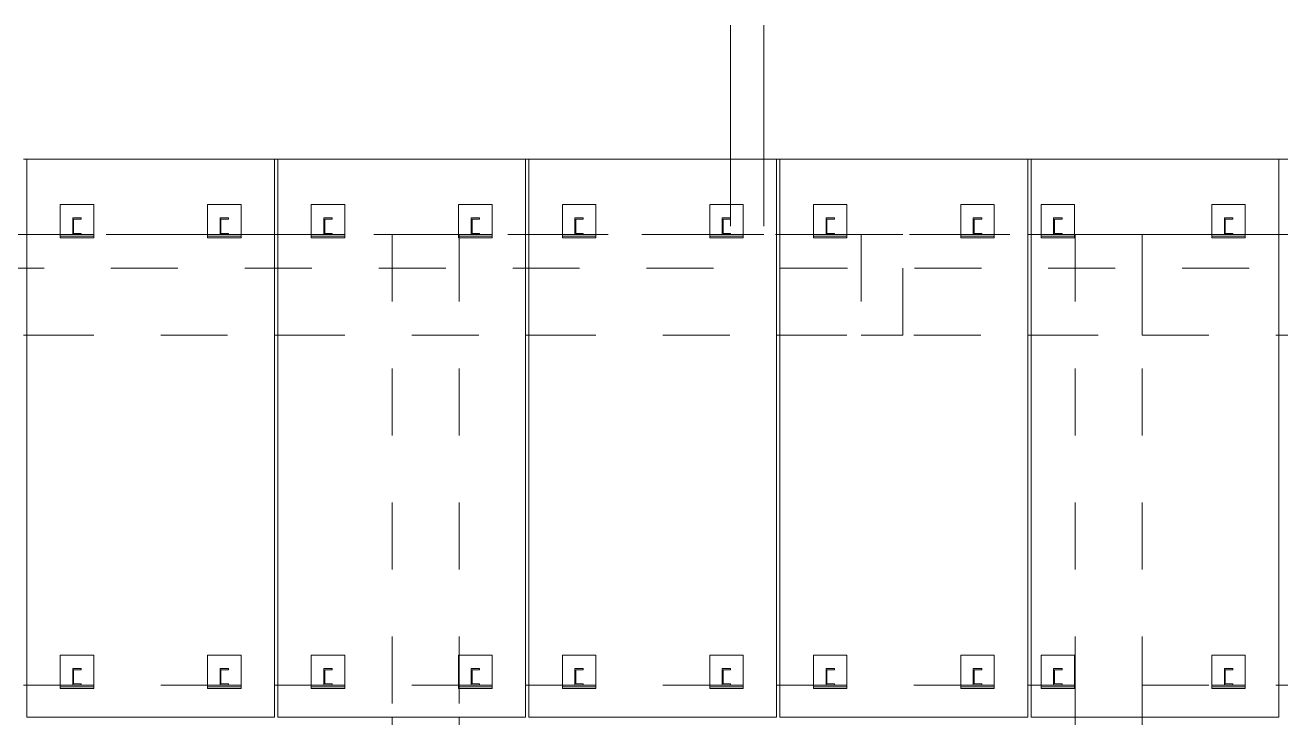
# Model space of a CAD drawing. Header units: millimetres. Extents: x 652937 to 1670132, y 1473552 to 2851037.
# Drawn here: x 663427.63 to 663435.13, y 1524534.36 to 1524538.49 of the extents above; entities that cross this region are included whole.
import ezdxf

# ---------------------------------------------------------------- set-up
doc = ezdxf.new("R2010")
doc.units = ezdxf.units.MM
for name, pattern in [('XKITLINE00', [0]), ('XKITLINE01', [4, 1, -1, 1, -1]), ('XKITLINE02', [4, 2, -2])]:
    doc.linetypes.add(name, pattern=pattern)
doc.layers.add('Part', color=7, linetype='Continuous', lineweight=0)
doc.layers.add('S-GRID', color=7, linetype='Continuous', lineweight=9)

# ---------------------------------------------------------------- blocks, each defined once
blk = doc.blocks.new('*A33892395')
at = {"layer": 'S-GRID', "color": 7, "linetype": 'XKITLINE01', "lineweight": 0}
blk.add_line((346.109039, 67.677691), (455.260679, 67.677691), dxfattribs=at)
blk = doc.blocks.new('*A33902396')
at = {"layer": 'Part', "color": 7, "linetype": 'XKITLINE02', "lineweight": 0}
for p, q in [((415.640156, 54.227691), (416.640156, 54.227691)), ((415.640156, 54.227691), (415.640156, 54.177691)), ((415.640156, 54.177691), (416.640156, 54.177691)), ((416.640156, 54.227691), (416.640156, 54.177691))]:
    blk.add_line(p, q, dxfattribs=at)
blk = doc.blocks.new('*A33912397')
at = {"layer": 'Part', "color": 7, "linetype": 'XKITLINE02', "lineweight": 0}
for p, q in [((412.24014, 55.127691), (411.240139, 55.127691)), ((411.240139, 55.127691), (411.240139, 54.127691)), ((411.24014, 54.127691), (411.24014, 55.127691)), ((412.240139, 54.127691), (412.240139, 55.127691)), ((412.24014, 54.127691), (412.24014, 55.127691)), ((411.240139, 54.127691), (412.24014, 54.127691))]:
    blk.add_line(p, q, dxfattribs=at)
blk = doc.blocks.new('*A33922398')
at = {"layer": 'Part', "color": 7, "linetype": 'XKITLINE02', "lineweight": 0}
for p, q in [((416.64014, 55.127691), (415.640139, 55.127691)), ((415.640139, 55.127691), (415.640139, 54.127691)), ((415.64014, 54.127691), (415.64014, 55.127691)), ((416.640139, 54.127691), (416.640139, 55.127691)), ((416.64014, 54.127691), (416.64014, 55.127691)), ((415.640139, 54.127691), (416.64014, 54.127691))]:
    blk.add_line(p, q, dxfattribs=at)
blk = doc.blocks.new('*A33932399')
at = {"layer": 'Part', "color": 7, "linetype": 'XKITLINE02', "lineweight": 0}
for p, q in [((411.240156, 54.227691), (412.240156, 54.227691)), ((411.240156, 54.227691), (411.240156, 54.177691)), ((411.240156, 54.177691), (412.240156, 54.177691)), ((412.240156, 54.227691), (412.240156, 54.177691))]:
    blk.add_line(p, q, dxfattribs=at)
blk = doc.blocks.new('*A33942400')
at = {"layer": 'Part', "color": 7, "linetype": 'XKITLINE02', "lineweight": 0}
for p, q in [((416.015156, 54.727691), (416.265156, 54.727691)), ((416.015156, 54.227691), (416.015156, 54.727691)), ((416.265156, 54.690191), (416.040156, 54.690191)), ((416.040156, 54.690191), (416.040156, 54.265191)), ((416.265156, 54.727691), (416.265156, 54.690191)), ((416.265156, 54.227691), (416.015156, 54.227691)), ((416.040156, 54.265191), (416.265156, 54.265191)), ((416.265156, 54.265191), (416.265156, 54.227691))]:
    blk.add_line(p, q, dxfattribs=at)
blk = doc.blocks.new('*A33952401')
at = {"layer": 'Part', "color": 7, "linetype": 'XKITLINE02', "lineweight": 0}
for p, q in [((411.615156, 54.727691), (411.865156, 54.727691)), ((411.615156, 54.227691), (411.615156, 54.727691)), ((411.865156, 54.690191), (411.640156, 54.690191)), ((411.640156, 54.690191), (411.640156, 54.265191)), ((411.865156, 54.727691), (411.865156, 54.690191)), ((411.865156, 54.227691), (411.615156, 54.227691)), ((411.640156, 54.265191), (411.865156, 54.265191)), ((411.865156, 54.265191), (411.865156, 54.227691))]:
    blk.add_line(p, q, dxfattribs=at)
blk = doc.blocks.new('*A33962402')
at = {"layer": 'Part', "color": 7, "linetype": 'XKITLINE02', "lineweight": 0}
for p, q in [((418.040156, 54.227691), (419.040156, 54.227691)), ((418.040156, 54.227691), (418.040156, 54.177691)), ((418.040156, 54.177691), (419.040156, 54.177691)), ((419.040156, 54.227691), (419.040156, 54.177691))]:
    blk.add_line(p, q, dxfattribs=at)
blk = doc.blocks.new('*A33972403')
at = {"layer": 'Part', "color": 7, "linetype": 'XKITLINE02', "lineweight": 0}
for p, q in [((418.415156, 54.727691), (418.665156, 54.727691)), ((418.415156, 54.227691), (418.415156, 54.727691)), ((418.665156, 54.690191), (418.440156, 54.690191)), ((418.440156, 54.690191), (418.440156, 54.265191)), ((418.665156, 54.727691), (418.665156, 54.690191)), ((418.665156, 54.227691), (418.415156, 54.227691)), ((418.440156, 54.265191), (418.665156, 54.265191)), ((418.665156, 54.265191), (418.665156, 54.227691))]:
    blk.add_line(p, q, dxfattribs=at)
blk = doc.blocks.new('*A33982404')
at = {"layer": 'Part', "color": 7, "linetype": 'XKITLINE02', "lineweight": 0}
for p, q in [((419.04014, 55.127691), (418.040139, 55.127691)), ((418.040139, 55.127691), (418.040139, 54.127691)), ((418.04014, 54.127691), (418.04014, 55.127691)), ((419.040139, 54.127691), (419.040139, 55.127691)), ((419.04014, 54.127691), (419.04014, 55.127691)), ((418.040139, 54.127691), (419.04014, 54.127691))]:
    blk.add_line(p, q, dxfattribs=at)
blk = doc.blocks.new('*A34002406')
at = {"layer": 'Part', "color": 7, "linetype": 'XKITLINE02', "lineweight": 0}
for p, q in [((421.055076, 54.227691), (421.055076, 53.277691)), ((421.055076, 54.227691), (425.140108, 54.227691)), ((421.055076, 53.227691), (421.055076, 52.227691)), ((421.055076, 52.227691), (425.140108, 52.227691))]:
    blk.add_line(p, q, dxfattribs=at)
at = {"layer": 'Part', "color": 7, "linetype": 'XKITLINE00', "lineweight": 0}
for p, q in [((425.140108, 54.227691), (439.385464, 54.227691)), ((439.385464, 54.227691), (439.385464, 52.227691)), ((421.055076, 53.277691), (421.055076, 53.227691)), ((425.140108, 52.227691), (439.385464, 52.227691))]:
    blk.add_line(p, q, dxfattribs=at)
blk = doc.blocks.new('*A34032409')
at = {"layer": 'Part', "color": 7, "linetype": 'XKITLINE02', "lineweight": 0}
for p, q in [((423.515156, 54.727691), (423.765156, 54.727691)), ((423.515156, 54.227691), (423.515156, 54.727691)), ((423.765156, 54.690191), (423.540156, 54.690191)), ((423.540156, 54.690191), (423.540156, 54.265191)), ((423.765156, 54.727691), (423.765156, 54.690191)), ((423.765156, 54.227691), (423.515156, 54.227691)), ((423.540156, 54.265191), (423.765156, 54.265191)), ((423.765156, 54.265191), (423.765156, 54.227691))]:
    blk.add_line(p, q, dxfattribs=at)
blk = doc.blocks.new('*A34042410')
at = {"layer": 'Part', "color": 7, "linetype": 'XKITLINE02', "lineweight": 0}
for p, q in [((424.14014, 55.127691), (423.140139, 55.127691)), ((423.140139, 55.127691), (423.140139, 54.127691)), ((423.14014, 54.127691), (423.14014, 55.127691)), ((424.140139, 54.127691), (424.140139, 55.127691)), ((424.14014, 54.127691), (424.14014, 55.127691)), ((423.140139, 54.127691), (424.14014, 54.127691))]:
    blk.add_line(p, q, dxfattribs=at)
blk = doc.blocks.new('*A34052411')
at = {"layer": 'Part', "color": 7, "linetype": 'XKITLINE02', "lineweight": 0}
for p, q in [((423.140156, 54.227691), (424.140156, 54.227691)), ((423.140156, 54.227691), (423.140156, 54.177691)), ((423.140156, 54.177691), (424.140156, 54.177691)), ((424.140156, 54.227691), (424.140156, 54.177691))]:
    blk.add_line(p, q, dxfattribs=at)
blk = doc.blocks.new('*A34512457')
at = {"layer": 'Part', "color": 7, "linetype": 'XKITLINE00', "lineweight": 0}
for p, q in [((387.740108, 69.927691), (395.140108, 69.927691)), ((387.740108, 69.927691), (387.740108, 53.277691)), ((395.140108, 69.927691), (395.140108, 53.277691)), ((395.140108, 53.277691), (387.740108, 53.277691))]:
    blk.add_line(p, q, dxfattribs=at)
blk = doc.blocks.new('*A34522458')
at = {"layer": 'Part', "color": 7, "linetype": 'XKITLINE00', "lineweight": 0}
for p, q in [((395.240108, 69.927691), (402.640108, 69.927691)), ((395.240108, 69.927691), (395.240108, 53.277691)), ((402.640108, 69.927691), (402.640108, 53.277691)), ((402.640108, 53.277691), (395.240108, 53.277691))]:
    blk.add_line(p, q, dxfattribs=at)
blk = doc.blocks.new('*A34532459')
at = {"layer": 'Part', "color": 7, "linetype": 'XKITLINE00', "lineweight": 0}
for p, q in [((402.740108, 69.927691), (410.140108, 69.927691)), ((402.740108, 69.927691), (402.740108, 53.277691)), ((410.140108, 69.927691), (410.140108, 53.277691)), ((410.140108, 53.277691), (402.740108, 53.277691))]:
    blk.add_line(p, q, dxfattribs=at)
blk = doc.blocks.new('*A34542460')
at = {"layer": 'Part', "color": 7, "linetype": 'XKITLINE00', "lineweight": 0}
for p, q in [((410.240108, 69.927691), (417.640108, 69.927691)), ((410.240108, 69.927691), (410.240108, 53.277691)), ((417.640108, 69.927691), (417.640108, 53.277691)), ((417.640108, 53.277691), (410.240108, 53.277691))]:
    blk.add_line(p, q, dxfattribs=at)
blk = doc.blocks.new('*A34552461')
at = {"layer": 'Part', "color": 7, "linetype": 'XKITLINE00', "lineweight": 0}
for p, q in [((417.740108, 69.927691), (425.140108, 69.927691)), ((417.740108, 69.927691), (417.740108, 53.277691)), ((425.140108, 69.927691), (425.140108, 53.277691)), ((425.140108, 53.277691), (417.740108, 53.277691))]:
    blk.add_line(p, q, dxfattribs=at)
blk = doc.blocks.new('*A34662472')
at = {"layer": 'Part', "color": 7, "linetype": 'XKITLINE02', "lineweight": 0}
for p, q in [((398.655088, 67.677691), (398.655088, 53.277691)), ((398.655088, 67.677691), (400.655088, 67.677691)), ((400.655088, 67.677691), (400.655088, 53.277691)), ((398.655088, 53.227691), (398.655088, 49.077691)), ((400.655088, 53.227691), (400.655088, 49.077691)), ((398.655088, 49.077691), (400.655088, 49.077691))]:
    blk.add_line(p, q, dxfattribs=at)
at = {"layer": 'Part', "color": 7, "linetype": 'XKITLINE00', "lineweight": 0}
for p, q in [((398.655088, 53.277691), (398.655088, 53.227691)), ((400.655088, 53.277691), (400.655088, 53.227691))]:
    blk.add_line(p, q, dxfattribs=at)
blk = doc.blocks.new('*A34672473')
at = {"layer": 'Part', "color": 7, "linetype": 'XKITLINE02', "lineweight": 0}
for p, q in [((389.115156, 54.727691), (389.365156, 54.727691)), ((389.115156, 54.227691), (389.115156, 54.727691)), ((389.365156, 54.690191), (389.140156, 54.690191)), ((389.140156, 54.690191), (389.140156, 54.265191)), ((389.365156, 54.727691), (389.365156, 54.690191)), ((389.365156, 54.227691), (389.115156, 54.227691)), ((389.140156, 54.265191), (389.365156, 54.265191)), ((389.365156, 54.265191), (389.365156, 54.227691))]:
    blk.add_line(p, q, dxfattribs=at)
blk = doc.blocks.new('*A34682474')
at = {"layer": 'Part', "color": 7, "linetype": 'XKITLINE02', "lineweight": 0}
for p, q in [((388.740156, 54.227691), (389.740156, 54.227691)), ((388.740156, 54.227691), (388.740156, 54.177691)), ((388.740156, 54.177691), (389.740156, 54.177691)), ((389.740156, 54.227691), (389.740156, 54.177691))]:
    blk.add_line(p, q, dxfattribs=at)
blk = doc.blocks.new('*A34692475')
at = {"layer": 'Part', "color": 7, "linetype": 'XKITLINE02', "lineweight": 0}
for p, q in [((389.74014, 55.127691), (388.740139, 55.127691)), ((388.740139, 55.127691), (388.740139, 54.127691)), ((388.74014, 54.127691), (388.74014, 55.127691)), ((389.740139, 54.127691), (389.740139, 55.127691)), ((389.74014, 54.127691), (389.74014, 55.127691)), ((388.740139, 54.127691), (389.74014, 54.127691))]:
    blk.add_line(p, q, dxfattribs=at)
blk = doc.blocks.new('*A34732479')
at = {"layer": 'Part', "color": 7, "linetype": 'XKITLINE02', "lineweight": 0}
for p, q in [((393.515156, 54.727691), (393.765156, 54.727691)), ((393.515156, 54.227691), (393.515156, 54.727691)), ((393.765156, 54.690191), (393.540156, 54.690191)), ((393.540156, 54.690191), (393.540156, 54.265191)), ((393.765156, 54.727691), (393.765156, 54.690191)), ((393.765156, 54.227691), (393.515156, 54.227691)), ((393.540156, 54.265191), (393.765156, 54.265191)), ((393.765156, 54.265191), (393.765156, 54.227691))]:
    blk.add_line(p, q, dxfattribs=at)
blk = doc.blocks.new('*A34742480')
at = {"layer": 'Part', "color": 7, "linetype": 'XKITLINE02', "lineweight": 0}
for p, q in [((393.140156, 54.227691), (394.140156, 54.227691)), ((393.140156, 54.227691), (393.140156, 54.177691)), ((393.140156, 54.177691), (394.140156, 54.177691)), ((394.140156, 54.227691), (394.140156, 54.177691))]:
    blk.add_line(p, q, dxfattribs=at)
blk = doc.blocks.new('*A34752481')
at = {"layer": 'Part', "color": 7, "linetype": 'XKITLINE02', "lineweight": 0}
for p, q in [((394.14014, 55.127691), (393.140139, 55.127691)), ((393.140139, 55.127691), (393.140139, 54.127691)), ((393.14014, 54.127691), (393.14014, 55.127691)), ((394.140139, 54.127691), (394.140139, 55.127691)), ((394.14014, 54.127691), (394.14014, 55.127691)), ((393.140139, 54.127691), (394.14014, 54.127691))]:
    blk.add_line(p, q, dxfattribs=at)
blk = doc.blocks.new('*A34762482')
at = {"layer": 'Part', "color": 7, "linetype": 'XKITLINE02', "lineweight": 0}
for p, q in [((401.64014, 55.127691), (400.640139, 55.127691)), ((400.640139, 55.127691), (400.640139, 54.127691)), ((400.64014, 54.127691), (400.64014, 55.127691)), ((401.640139, 54.127691), (401.640139, 55.127691)), ((401.64014, 54.127691), (401.64014, 55.127691)), ((400.640139, 54.127691), (401.64014, 54.127691))]:
    blk.add_line(p, q, dxfattribs=at)
blk = doc.blocks.new('*A34772483')
at = {"layer": 'Part', "color": 7, "linetype": 'XKITLINE02', "lineweight": 0}
for p, q in [((397.24014, 55.127691), (396.240139, 55.127691)), ((396.240139, 55.127691), (396.240139, 54.127691)), ((396.24014, 54.127691), (396.24014, 55.127691)), ((397.240139, 54.127691), (397.240139, 55.127691)), ((397.24014, 54.127691), (397.24014, 55.127691)), ((396.240139, 54.127691), (397.24014, 54.127691))]:
    blk.add_line(p, q, dxfattribs=at)
blk = doc.blocks.new('*A34782484')
at = {"layer": 'Part', "color": 7, "linetype": 'XKITLINE02', "lineweight": 0}
for p, q in [((400.640156, 54.227691), (401.640156, 54.227691)), ((400.640156, 54.227691), (400.640156, 54.177691)), ((400.640156, 54.177691), (401.640156, 54.177691)), ((401.640156, 54.227691), (401.640156, 54.177691))]:
    blk.add_line(p, q, dxfattribs=at)
blk = doc.blocks.new('*A34792485')
at = {"layer": 'Part', "color": 7, "linetype": 'XKITLINE02', "lineweight": 0}
for p, q in [((396.240156, 54.227691), (397.240156, 54.227691)), ((396.240156, 54.227691), (396.240156, 54.177691)), ((396.240156, 54.177691), (397.240156, 54.177691)), ((397.240156, 54.227691), (397.240156, 54.177691))]:
    blk.add_line(p, q, dxfattribs=at)
blk = doc.blocks.new('*A34802486')
at = {"layer": 'Part', "color": 7, "linetype": 'XKITLINE02', "lineweight": 0}
for p, q in [((401.015156, 54.727691), (401.265156, 54.727691)), ((401.015156, 54.227691), (401.015156, 54.727691)), ((401.265156, 54.690191), (401.040156, 54.690191)), ((401.040156, 54.690191), (401.040156, 54.265191)), ((401.265156, 54.727691), (401.265156, 54.690191)), ((401.265156, 54.227691), (401.015156, 54.227691)), ((401.040156, 54.265191), (401.265156, 54.265191)), ((401.265156, 54.265191), (401.265156, 54.227691))]:
    blk.add_line(p, q, dxfattribs=at)
blk = doc.blocks.new('*A34812487')
at = {"layer": 'Part', "color": 7, "linetype": 'XKITLINE02', "lineweight": 0}
for p, q in [((396.615156, 54.727691), (396.865156, 54.727691)), ((396.615156, 54.227691), (396.615156, 54.727691)), ((396.865156, 54.690191), (396.640156, 54.690191)), ((396.640156, 54.690191), (396.640156, 54.265191)), ((396.865156, 54.727691), (396.865156, 54.690191)), ((396.865156, 54.227691), (396.615156, 54.227691)), ((396.640156, 54.265191), (396.865156, 54.265191)), ((396.865156, 54.265191), (396.865156, 54.227691))]:
    blk.add_line(p, q, dxfattribs=at)
blk = doc.blocks.new('*A34972503')
at = {"layer": 'Part', "color": 7, "linetype": 'XKITLINE02', "lineweight": 0}
for p, q in [((421.05509, 67.677691), (421.055088, 67.677691)), ((421.055088, 67.677691), (421.055088, 64.677691)), ((421.055088, 67.677691), (425.140108, 67.677691)), ((421.05509, 64.677691), (421.05509, 67.677691)), ((441.385451, 64.677691), (441.385451, 67.677691)), ((421.055088, 64.677691), (421.05509, 64.677691)), ((421.055088, 64.677691), (425.140108, 64.677691))]:
    blk.add_line(p, q, dxfattribs=at)
at = {"layer": 'Part', "color": 7, "linetype": 'XKITLINE00', "lineweight": 0}
for p, q in [((425.140108, 67.677691), (441.385453, 67.677691)), ((441.385453, 67.677691), (441.385453, 64.677691)), ((425.140108, 64.677691), (441.385453, 64.677691))]:
    blk.add_line(p, q, dxfattribs=at)
blk = doc.blocks.new('*A34982504')
at = {"layer": 'Part', "color": 7, "linetype": 'XKITLINE02', "lineweight": 0}
for p, q in [((413.910052, 67.677691), (412.660052, 67.677691)), ((412.660052, 67.677691), (412.660052, 64.677691)), ((413.910052, 64.677691), (413.910052, 67.677691)), ((412.660052, 64.677691), (413.910052, 64.677691))]:
    blk.add_line(p, q, dxfattribs=at)
blk = doc.blocks.new('*A34992505')
at = {"layer": 'Part', "color": 7, "linetype": 'XKITLINE02', "lineweight": 0}
for p, q in [((419.055088, 67.677691), (419.055088, 53.277691)), ((419.055088, 67.677691), (421.055088, 67.677691)), ((421.055088, 67.677691), (421.055088, 53.277691)), ((419.055088, 53.227691), (419.055088, 49.077691)), ((421.055088, 53.227691), (421.055088, 49.077691)), ((419.055088, 49.077691), (421.055088, 49.077691))]:
    blk.add_line(p, q, dxfattribs=at)
at = {"layer": 'Part', "color": 7, "linetype": 'XKITLINE00', "lineweight": 0}
for p, q in [((419.055088, 53.277691), (419.055088, 53.227691)), ((421.055088, 53.277691), (421.055088, 53.227691))]:
    blk.add_line(p, q, dxfattribs=at)
blk = doc.blocks.new('*A35002506')
at = {"layer": 'Part', "color": 7, "linetype": 'XKITLINE02', "lineweight": 0}
for p, q in [((404.115156, 54.727691), (404.365156, 54.727691)), ((404.115156, 54.227691), (404.115156, 54.727691)), ((404.365156, 54.690191), (404.140156, 54.690191)), ((404.140156, 54.690191), (404.140156, 54.265191)), ((404.365156, 54.727691), (404.365156, 54.690191)), ((404.365156, 54.227691), (404.115156, 54.227691)), ((404.140156, 54.265191), (404.365156, 54.265191)), ((404.365156, 54.265191), (404.365156, 54.227691))]:
    blk.add_line(p, q, dxfattribs=at)
blk = doc.blocks.new('*A35012507')
at = {"layer": 'Part', "color": 7, "linetype": 'XKITLINE02', "lineweight": 0}
for p, q in [((408.515156, 54.727691), (408.765156, 54.727691)), ((408.515156, 54.227691), (408.515156, 54.727691)), ((408.765156, 54.690191), (408.540156, 54.690191)), ((408.540156, 54.690191), (408.540156, 54.265191)), ((408.765156, 54.727691), (408.765156, 54.690191)), ((408.765156, 54.227691), (408.515156, 54.227691)), ((408.540156, 54.265191), (408.765156, 54.265191)), ((408.765156, 54.265191), (408.765156, 54.227691))]:
    blk.add_line(p, q, dxfattribs=at)
blk = doc.blocks.new('*A35022508')
at = {"layer": 'Part', "color": 7, "linetype": 'XKITLINE02', "lineweight": 0}
for p, q in [((403.740156, 54.227691), (404.740156, 54.227691)), ((403.740156, 54.227691), (403.740156, 54.177691)), ((403.740156, 54.177691), (404.740156, 54.177691)), ((404.740156, 54.227691), (404.740156, 54.177691))]:
    blk.add_line(p, q, dxfattribs=at)
blk = doc.blocks.new('*A35032509')
at = {"layer": 'Part', "color": 7, "linetype": 'XKITLINE02', "lineweight": 0}
for p, q in [((408.140156, 54.227691), (409.140156, 54.227691)), ((408.140156, 54.227691), (408.140156, 54.177691)), ((408.140156, 54.177691), (409.140156, 54.177691)), ((409.140156, 54.227691), (409.140156, 54.177691))]:
    blk.add_line(p, q, dxfattribs=at)
blk = doc.blocks.new('*A35042510')
at = {"layer": 'Part', "color": 7, "linetype": 'XKITLINE02', "lineweight": 0}
for p, q in [((404.74014, 55.127691), (403.740139, 55.127691)), ((403.740139, 55.127691), (403.740139, 54.127691)), ((403.74014, 54.127691), (403.74014, 55.127691)), ((404.740139, 54.127691), (404.740139, 55.127691)), ((404.74014, 54.127691), (404.74014, 55.127691)), ((403.740139, 54.127691), (404.74014, 54.127691))]:
    blk.add_line(p, q, dxfattribs=at)
blk = doc.blocks.new('*A35052511')
at = {"layer": 'Part', "color": 7, "linetype": 'XKITLINE02', "lineweight": 0}
for p, q in [((409.14014, 55.127691), (408.140139, 55.127691)), ((408.140139, 55.127691), (408.140139, 54.127691)), ((408.14014, 54.127691), (408.14014, 55.127691)), ((409.140139, 54.127691), (409.140139, 55.127691)), ((409.14014, 54.127691), (409.14014, 55.127691)), ((408.140139, 54.127691), (409.14014, 54.127691))]:
    blk.add_line(p, q, dxfattribs=at)
blk = doc.blocks.new('*A37222728')
at = {"layer": 'Part', "color": 7, "linetype": 'XKITLINE02', "lineweight": 0}
for p, q in [((440.13509, 67.677691), (378.255092, 67.677691)), ((378.255092, 66.677691), (440.13509, 66.677691))]:
    blk.add_line(p, q, dxfattribs=at)
blk = doc.blocks.new('*A37232729')
at = {"layer": 'Part', "color": 7, "linetype": 'XKITLINE00', "lineweight": 0}
for p, q in [((387.640108, 69.927691), (387.740108, 69.927691)), ((395.140108, 69.927691), (395.240108, 69.927691)), ((402.640108, 69.927691), (402.740108, 69.927691)), ((410.140108, 69.927691), (410.240108, 69.927691)), ((417.640108, 69.927691), (417.740108, 69.927691)), ((425.140108, 69.927691), (441.385087, 69.927691)), ((387.640108, 67.677691), (387.740108, 67.677691)), ((395.140108, 67.677691), (395.240108, 67.677691)), ((402.640108, 67.677691), (402.740108, 67.677691)), ((410.140108, 67.677691), (410.240108, 67.677691)), ((417.640108, 67.677691), (417.740108, 67.677691)), ((425.140108, 67.677691), (441.385087, 67.677691))]:
    blk.add_line(p, q, dxfattribs=at)
at = {"layer": 'Part', "color": 7, "linetype": 'XKITLINE02', "lineweight": 0}
for p, q in [((387.740108, 69.927691), (395.140108, 69.927691)), ((395.240108, 69.927691), (402.640108, 69.927691)), ((402.740108, 69.927691), (410.140108, 69.927691)), ((410.240108, 69.927691), (417.640108, 69.927691)), ((417.740108, 69.927691), (425.140108, 69.927691)), ((387.740108, 67.677691), (395.140108, 67.677691)), ((395.240108, 67.677691), (402.640108, 67.677691)), ((402.740108, 67.677691), (410.140108, 67.677691)), ((410.240108, 67.677691), (417.640108, 67.677691)), ((417.740108, 67.677691), (425.140108, 67.677691))]:
    blk.add_line(p, q, dxfattribs=at)
blk = doc.blocks.new('*A37242730')
at = {"layer": 'Part', "color": 7, "linetype": 'XKITLINE02', "lineweight": 0}
for p, q in [((409.14014, 68.577691), (408.140139, 68.577691)), ((408.140139, 68.577691), (408.140139, 67.577691)), ((408.14014, 67.577691), (408.14014, 68.577691)), ((409.140139, 67.577691), (409.140139, 68.577691)), ((409.14014, 67.577691), (409.14014, 68.577691)), ((408.140139, 67.577691), (409.14014, 67.577691))]:
    blk.add_line(p, q, dxfattribs=at)
blk = doc.blocks.new('*A37252731')
at = {"layer": 'Part', "color": 7, "linetype": 'XKITLINE02', "lineweight": 0}
for p, q in [((404.74014, 68.577691), (403.740139, 68.577691)), ((403.740139, 68.577691), (403.740139, 67.577691)), ((403.74014, 67.577691), (403.74014, 68.577691)), ((404.740139, 67.577691), (404.740139, 68.577691)), ((404.74014, 67.577691), (404.74014, 68.577691)), ((403.740139, 67.577691), (404.74014, 67.577691))]:
    blk.add_line(p, q, dxfattribs=at)
blk = doc.blocks.new('*A37262732')
at = {"layer": 'Part', "color": 7, "linetype": 'XKITLINE02', "lineweight": 0}
for p, q in [((408.140156, 67.677691), (409.140156, 67.677691)), ((408.140156, 67.677691), (408.140156, 67.627691)), ((408.140156, 67.627691), (409.140156, 67.627691)), ((409.140156, 67.677691), (409.140156, 67.627691))]:
    blk.add_line(p, q, dxfattribs=at)
blk = doc.blocks.new('*A37272733')
at = {"layer": 'Part', "color": 7, "linetype": 'XKITLINE02', "lineweight": 0}
for p, q in [((403.740156, 67.677691), (404.740156, 67.677691)), ((403.740156, 67.677691), (403.740156, 67.627691)), ((403.740156, 67.627691), (404.740156, 67.627691)), ((404.740156, 67.677691), (404.740156, 67.627691))]:
    blk.add_line(p, q, dxfattribs=at)
blk = doc.blocks.new('*A37282734')
at = {"layer": 'Part', "color": 7, "linetype": 'XKITLINE02', "lineweight": 0}
for p, q in [((416.015156, 68.177691), (416.265156, 68.177691)), ((416.015156, 67.677691), (416.015156, 68.177691)), ((416.265156, 68.140191), (416.040156, 68.140191)), ((416.040156, 68.140191), (416.040156, 67.715191)), ((416.265156, 68.177691), (416.265156, 68.140191)), ((416.265156, 67.677691), (416.015156, 67.677691)), ((416.040156, 67.715191), (416.265156, 67.715191)), ((416.265156, 67.715191), (416.265156, 67.677691))]:
    blk.add_line(p, q, dxfattribs=at)
blk = doc.blocks.new('*A37292735')
at = {"layer": 'Part', "color": 7, "linetype": 'XKITLINE02', "lineweight": 0}
for p, q in [((411.615156, 68.177691), (411.865156, 68.177691)), ((411.615156, 67.677691), (411.615156, 68.177691)), ((411.865156, 68.140191), (411.640156, 68.140191)), ((411.640156, 68.140191), (411.640156, 67.715191)), ((411.865156, 68.177691), (411.865156, 68.140191)), ((411.865156, 67.677691), (411.615156, 67.677691)), ((411.640156, 67.715191), (411.865156, 67.715191)), ((411.865156, 67.715191), (411.865156, 67.677691))]:
    blk.add_line(p, q, dxfattribs=at)
blk = doc.blocks.new('*A37302736')
at = {"layer": 'Part', "color": 7, "linetype": 'XKITLINE02', "lineweight": 0}
for p, q in [((416.64014, 68.577691), (415.640139, 68.577691)), ((415.640139, 68.577691), (415.640139, 67.577691)), ((415.64014, 67.577691), (415.64014, 68.577691)), ((416.640139, 67.577691), (416.640139, 68.577691)), ((416.64014, 67.577691), (416.64014, 68.577691)), ((415.640139, 67.577691), (416.64014, 67.577691))]:
    blk.add_line(p, q, dxfattribs=at)
blk = doc.blocks.new('*A37312737')
at = {"layer": 'Part', "color": 7, "linetype": 'XKITLINE02', "lineweight": 0}
for p, q in [((412.24014, 68.577691), (411.240139, 68.577691)), ((411.240139, 68.577691), (411.240139, 67.577691)), ((411.24014, 67.577691), (411.24014, 68.577691)), ((412.240139, 67.577691), (412.240139, 68.577691)), ((412.24014, 67.577691), (412.24014, 68.577691)), ((411.240139, 67.577691), (412.24014, 67.577691))]:
    blk.add_line(p, q, dxfattribs=at)
blk = doc.blocks.new('*A37322738')
at = {"layer": 'Part', "color": 7, "linetype": 'XKITLINE02', "lineweight": 0}
for p, q in [((415.640156, 67.677691), (416.640156, 67.677691)), ((415.640156, 67.677691), (415.640156, 67.627691)), ((415.640156, 67.627691), (416.640156, 67.627691)), ((416.640156, 67.677691), (416.640156, 67.627691))]:
    blk.add_line(p, q, dxfattribs=at)
blk = doc.blocks.new('*A37332739')
at = {"layer": 'Part', "color": 7, "linetype": 'XKITLINE02', "lineweight": 0}
for p, q in [((411.240156, 67.677691), (412.240156, 67.677691)), ((411.240156, 67.677691), (411.240156, 67.627691)), ((411.240156, 67.627691), (412.240156, 67.627691)), ((412.240156, 67.677691), (412.240156, 67.627691))]:
    blk.add_line(p, q, dxfattribs=at)
blk = doc.blocks.new('*A37342740')
at = {"layer": 'Part', "color": 7, "linetype": 'XKITLINE02', "lineweight": 0}
for p, q in [((418.415156, 68.177691), (418.665156, 68.177691)), ((418.415156, 67.677691), (418.415156, 68.177691)), ((418.665156, 68.140191), (418.440156, 68.140191)), ((418.440156, 68.140191), (418.440156, 67.715191)), ((418.665156, 68.177691), (418.665156, 68.140191)), ((418.665156, 67.677691), (418.415156, 67.677691)), ((418.440156, 67.715191), (418.665156, 67.715191)), ((418.665156, 67.715191), (418.665156, 67.677691))]:
    blk.add_line(p, q, dxfattribs=at)
blk = doc.blocks.new('*A37352741')
at = {"layer": 'Part', "color": 7, "linetype": 'XKITLINE02', "lineweight": 0}
for p, q in [((419.04014, 68.577691), (418.040139, 68.577691)), ((418.040139, 68.577691), (418.040139, 67.577691)), ((418.04014, 67.577691), (418.04014, 68.577691)), ((419.040139, 67.577691), (419.040139, 68.577691)), ((419.04014, 67.577691), (419.04014, 68.577691)), ((418.040139, 67.577691), (419.04014, 67.577691))]:
    blk.add_line(p, q, dxfattribs=at)
blk = doc.blocks.new('*A37362742')
at = {"layer": 'Part', "color": 7, "linetype": 'XKITLINE02', "lineweight": 0}
for p, q in [((418.040156, 67.677691), (419.040156, 67.677691)), ((418.040156, 67.677691), (418.040156, 67.627691)), ((418.040156, 67.627691), (419.040156, 67.627691)), ((419.040156, 67.677691), (419.040156, 67.627691))]:
    blk.add_line(p, q, dxfattribs=at)
blk = doc.blocks.new('*A37372743')
at = {"layer": 'Part', "color": 7, "linetype": 'XKITLINE02', "lineweight": 0}
for p, q in [((423.515156, 68.177691), (423.765156, 68.177691)), ((423.515156, 67.677691), (423.515156, 68.177691)), ((423.765156, 68.140191), (423.540156, 68.140191)), ((423.540156, 68.140191), (423.540156, 67.715191)), ((423.765156, 68.177691), (423.765156, 68.140191)), ((423.765156, 67.677691), (423.515156, 67.677691)), ((423.540156, 67.715191), (423.765156, 67.715191)), ((423.765156, 67.715191), (423.765156, 67.677691))]:
    blk.add_line(p, q, dxfattribs=at)
blk = doc.blocks.new('*A37382744')
at = {"layer": 'Part', "color": 7, "linetype": 'XKITLINE02', "lineweight": 0}
for p, q in [((424.14014, 68.577691), (423.140139, 68.577691)), ((423.140139, 68.577691), (423.140139, 67.577691)), ((423.14014, 67.577691), (423.14014, 68.577691)), ((424.140139, 67.577691), (424.140139, 68.577691)), ((424.14014, 67.577691), (424.14014, 68.577691)), ((423.140139, 67.577691), (424.14014, 67.577691))]:
    blk.add_line(p, q, dxfattribs=at)
blk = doc.blocks.new('*A37392745')
at = {"layer": 'Part', "color": 7, "linetype": 'XKITLINE02', "lineweight": 0}
for p, q in [((423.140156, 67.677691), (424.140156, 67.677691)), ((423.140156, 67.677691), (423.140156, 67.627691)), ((423.140156, 67.627691), (424.140156, 67.627691)), ((424.140156, 67.677691), (424.140156, 67.627691))]:
    blk.add_line(p, q, dxfattribs=at)
blk = doc.blocks.new('*A37562762')
at = {"layer": 'Part', "color": 7, "linetype": 'XKITLINE00', "lineweight": 0}
for p, q in [((387.640108, 54.227691), (387.740108, 54.227691)), ((395.140108, 54.227691), (395.240108, 54.227691)), ((402.640108, 54.227691), (402.740108, 54.227691)), ((410.140108, 54.227691), (410.240108, 54.227691)), ((417.640108, 54.227691), (417.740108, 54.227691)), ((419.055076, 53.277691), (419.055076, 53.227691))]:
    blk.add_line(p, q, dxfattribs=at)
at = {"layer": 'Part', "color": 7, "linetype": 'XKITLINE02', "lineweight": 0}
for p, q in [((387.740108, 54.227691), (395.140108, 54.227691)), ((395.240108, 54.227691), (402.640108, 54.227691)), ((402.740108, 54.227691), (410.140108, 54.227691)), ((410.240108, 54.227691), (417.640108, 54.227691)), ((417.740108, 54.227691), (419.055076, 54.227691)), ((419.055076, 54.227691), (419.055076, 53.277691))]:
    blk.add_line(p, q, dxfattribs=at)
blk = doc.blocks.new('*A37572763')
at = {"layer": 'Part', "color": 7, "linetype": 'XKITLINE00', "lineweight": 0}
for p, q in [((387.640108, 67.677691), (387.740108, 67.677691)), ((395.140108, 67.677691), (395.240108, 67.677691)), ((402.640108, 67.677691), (402.740108, 67.677691)), ((410.140108, 67.677691), (410.240108, 67.677691)), ((417.640108, 67.677691), (417.740108, 67.677691)), ((387.640108, 64.677691), (387.740108, 64.677691)), ((395.140108, 64.677691), (395.240108, 64.677691)), ((402.640108, 64.677691), (402.740108, 64.677691)), ((410.140108, 64.677691), (410.240108, 64.677691)), ((417.640108, 64.677691), (417.740108, 64.677691))]:
    blk.add_line(p, q, dxfattribs=at)
at = {"layer": 'Part', "color": 7, "linetype": 'XKITLINE02', "lineweight": 0}
for p, q in [((387.740108, 67.677691), (395.140108, 67.677691)), ((395.240108, 67.677691), (402.640108, 67.677691)), ((402.740108, 67.677691), (410.140108, 67.677691)), ((410.240108, 67.677691), (417.640108, 67.677691)), ((417.740108, 67.677691), (421.05509, 67.677691)), ((421.055088, 64.677691), (421.055088, 67.677691)), ((421.05509, 64.677691), (421.05509, 67.677691)), ((387.740108, 64.677691), (395.140108, 64.677691)), ((395.240108, 64.677691), (402.640108, 64.677691)), ((402.740108, 64.677691), (410.140108, 64.677691)), ((410.240108, 64.677691), (417.640108, 64.677691)), ((417.740108, 64.677691), (421.05509, 64.677691))]:
    blk.add_line(p, q, dxfattribs=at)
blk = doc.blocks.new('*A38132819')
at = {"layer": 'Part', "color": 7, "linetype": 'XKITLINE02', "lineweight": 0}
for p, q in [((388.740156, 67.677691), (389.740156, 67.677691)), ((388.740156, 67.677691), (388.740156, 67.627691)), ((388.740156, 67.627691), (389.740156, 67.627691)), ((389.740156, 67.677691), (389.740156, 67.627691))]:
    blk.add_line(p, q, dxfattribs=at)
blk = doc.blocks.new('*A38142820')
at = {"layer": 'Part', "color": 7, "linetype": 'XKITLINE02', "lineweight": 0}
for p, q in [((389.74014, 68.577691), (388.740139, 68.577691)), ((388.740139, 68.577691), (388.740139, 67.577691)), ((388.74014, 67.577691), (388.74014, 68.577691)), ((389.740139, 67.577691), (389.740139, 68.577691)), ((389.74014, 67.577691), (389.74014, 68.577691)), ((388.740139, 67.577691), (389.74014, 67.577691))]:
    blk.add_line(p, q, dxfattribs=at)
blk = doc.blocks.new('*A38152821')
at = {"layer": 'Part', "color": 7, "linetype": 'XKITLINE02', "lineweight": 0}
for p, q in [((389.115156, 68.177691), (389.365156, 68.177691)), ((389.115156, 67.677691), (389.115156, 68.177691)), ((389.365156, 68.140191), (389.140156, 68.140191)), ((389.140156, 68.140191), (389.140156, 67.715191)), ((389.365156, 68.177691), (389.365156, 68.140191)), ((389.365156, 67.677691), (389.115156, 67.677691)), ((389.140156, 67.715191), (389.365156, 67.715191)), ((389.365156, 67.715191), (389.365156, 67.677691))]:
    blk.add_line(p, q, dxfattribs=at)
blk = doc.blocks.new('*A38192825')
at = {"layer": 'Part', "color": 7, "linetype": 'XKITLINE02', "lineweight": 0}
for p, q in [((396.240156, 67.677691), (397.240156, 67.677691)), ((396.240156, 67.677691), (396.240156, 67.627691)), ((396.240156, 67.627691), (397.240156, 67.627691)), ((397.240156, 67.677691), (397.240156, 67.627691))]:
    blk.add_line(p, q, dxfattribs=at)
blk = doc.blocks.new('*A38202826')
at = {"layer": 'Part', "color": 7, "linetype": 'XKITLINE02', "lineweight": 0}
for p, q in [((397.24014, 68.577691), (396.240139, 68.577691)), ((396.240139, 68.577691), (396.240139, 67.577691)), ((396.24014, 67.577691), (396.24014, 68.577691)), ((397.240139, 67.577691), (397.240139, 68.577691)), ((397.24014, 67.577691), (397.24014, 68.577691)), ((396.240139, 67.577691), (397.24014, 67.577691))]:
    blk.add_line(p, q, dxfattribs=at)
blk = doc.blocks.new('*A38212827')
at = {"layer": 'Part', "color": 7, "linetype": 'XKITLINE02', "lineweight": 0}
for p, q in [((396.615156, 68.177691), (396.865156, 68.177691)), ((396.615156, 67.677691), (396.615156, 68.177691)), ((396.865156, 68.140191), (396.640156, 68.140191)), ((396.640156, 68.140191), (396.640156, 67.715191)), ((396.865156, 68.177691), (396.865156, 68.140191)), ((396.865156, 67.677691), (396.615156, 67.677691)), ((396.640156, 67.715191), (396.865156, 67.715191)), ((396.865156, 67.715191), (396.865156, 67.677691))]:
    blk.add_line(p, q, dxfattribs=at)
blk = doc.blocks.new('*A38222828')
at = {"layer": 'Part', "color": 7, "linetype": 'XKITLINE02', "lineweight": 0}
for p, q in [((393.140156, 67.677691), (394.140156, 67.677691)), ((393.140156, 67.677691), (393.140156, 67.627691)), ((393.140156, 67.627691), (394.140156, 67.627691)), ((394.140156, 67.677691), (394.140156, 67.627691))]:
    blk.add_line(p, q, dxfattribs=at)
blk = doc.blocks.new('*A38232829')
at = {"layer": 'Part', "color": 7, "linetype": 'XKITLINE02', "lineweight": 0}
for p, q in [((394.14014, 68.577691), (393.140139, 68.577691)), ((393.140139, 68.577691), (393.140139, 67.577691)), ((393.14014, 67.577691), (393.14014, 68.577691)), ((394.140139, 67.577691), (394.140139, 68.577691)), ((394.14014, 67.577691), (394.14014, 68.577691)), ((393.140139, 67.577691), (394.14014, 67.577691))]:
    blk.add_line(p, q, dxfattribs=at)
blk = doc.blocks.new('*A38242830')
at = {"layer": 'Part', "color": 7, "linetype": 'XKITLINE02', "lineweight": 0}
for p, q in [((393.515156, 68.177691), (393.765156, 68.177691)), ((393.515156, 67.677691), (393.515156, 68.177691)), ((393.765156, 68.140191), (393.540156, 68.140191)), ((393.540156, 68.140191), (393.540156, 67.715191)), ((393.765156, 68.177691), (393.765156, 68.140191)), ((393.765156, 67.677691), (393.515156, 67.677691)), ((393.540156, 67.715191), (393.765156, 67.715191)), ((393.765156, 67.715191), (393.765156, 67.677691))]:
    blk.add_line(p, q, dxfattribs=at)
blk = doc.blocks.new('*A39102916')
at = {"layer": 'Part', "color": 7, "linetype": 'XKITLINE02', "lineweight": 0}
for p, q in [((400.640156, 67.677691), (401.640156, 67.677691)), ((400.640156, 67.677691), (400.640156, 67.627691)), ((400.640156, 67.627691), (401.640156, 67.627691)), ((401.640156, 67.677691), (401.640156, 67.627691))]:
    blk.add_line(p, q, dxfattribs=at)
blk = doc.blocks.new('*A39112917')
at = {"layer": 'Part', "color": 7, "linetype": 'XKITLINE02', "lineweight": 0}
for p, q in [((401.64014, 68.577691), (400.640139, 68.577691)), ((400.640139, 68.577691), (400.640139, 67.577691)), ((400.64014, 67.577691), (400.64014, 68.577691)), ((401.640139, 67.577691), (401.640139, 68.577691)), ((401.64014, 67.577691), (401.64014, 68.577691)), ((400.640139, 67.577691), (401.64014, 67.577691))]:
    blk.add_line(p, q, dxfattribs=at)
blk = doc.blocks.new('*A39122918')
at = {"layer": 'Part', "color": 7, "linetype": 'XKITLINE02', "lineweight": 0}
for p, q in [((401.015156, 68.177691), (401.265156, 68.177691)), ((401.015156, 67.677691), (401.015156, 68.177691)), ((401.265156, 68.140191), (401.040156, 68.140191)), ((401.040156, 68.140191), (401.040156, 67.715191)), ((401.265156, 68.177691), (401.265156, 68.140191)), ((401.265156, 67.677691), (401.015156, 67.677691)), ((401.040156, 67.715191), (401.265156, 67.715191)), ((401.265156, 67.715191), (401.265156, 67.677691))]:
    blk.add_line(p, q, dxfattribs=at)
blk = doc.blocks.new('*A39132919')
at = {"layer": 'Part', "color": 7, "linetype": 'XKITLINE00', "lineweight": 0}
for p, q in [((408.760088, 73.930188), (408.760088, 69.927691)), ((409.760088, 73.930188), (409.760088, 69.927691))]:
    blk.add_line(p, q, dxfattribs=at)
at = {"layer": 'Part', "color": 7, "linetype": 'XKITLINE02', "lineweight": 0}
for p, q in [((408.760088, 69.927691), (408.760088, 67.677748)), ((409.760088, 69.927691), (409.760088, 67.677748)), ((409.760088, 67.677748), (408.760088, 67.677748))]:
    blk.add_line(p, q, dxfattribs=at)
blk = doc.blocks.new('*A39142920')
at = {"layer": 'Part', "color": 7, "linetype": 'XKITLINE02', "lineweight": 0}
for p, q in [((408.515156, 68.177691), (408.765156, 68.177691)), ((408.515156, 67.677691), (408.515156, 68.177691)), ((408.765156, 68.140191), (408.540156, 68.140191)), ((408.540156, 68.140191), (408.540156, 67.715191)), ((408.765156, 68.177691), (408.765156, 68.140191)), ((408.765156, 67.677691), (408.515156, 67.677691)), ((408.540156, 67.715191), (408.765156, 67.715191)), ((408.765156, 67.715191), (408.765156, 67.677691))]:
    blk.add_line(p, q, dxfattribs=at)
blk = doc.blocks.new('*A39152921')
at = {"layer": 'Part', "color": 7, "linetype": 'XKITLINE02', "lineweight": 0}
for p, q in [((404.115156, 68.177691), (404.365156, 68.177691)), ((404.115156, 67.677691), (404.115156, 68.177691)), ((404.365156, 68.140191), (404.140156, 68.140191)), ((404.140156, 68.140191), (404.140156, 67.715191)), ((404.365156, 68.177691), (404.365156, 68.140191)), ((404.365156, 67.677691), (404.115156, 67.677691)), ((404.140156, 67.715191), (404.365156, 67.715191)), ((404.365156, 67.715191), (404.365156, 67.677691))]:
    blk.add_line(p, q, dxfattribs=at)

msp = doc.modelspace()

# ---------------------------------------------------------------- block references
at = {"color": 7, "lineweight": 0, "xscale": 0.2, "yscale": 0.2, "zscale": 0.2}
for name in ['*A39132919', '*A37232729', '*A34512457', '*A34522458', '*A34532459', '*A34542460', '*A34552461', '*A33892395', '*A38142820', '*A38232829', '*A38202826', '*A39112917', '*A37252731', '*A37242730', '*A37312737', '*A37302736', '*A37352741', '*A37382744', '*A38152821', '*A38242830', '*A38212827', '*A39122918', '*A39152921', '*A39142920', '*A37292735', '*A37282734', '*A37342740', '*A37372743', '*A37222728', '*A37572763', '*A38132819', '*A38222828', '*A38192825', '*A34662472', '*A39102916', '*A37272733', '*A37262732', '*A37332739', '*A34982504', '*A37322738', '*A37362742', '*A34992505', '*A34972503', '*A37392745', '*A34692475', '*A34752481', '*A34772483', '*A34762482', '*A35042510', '*A35052511', '*A33912397', '*A33922398', '*A33982404', '*A34042410', '*A34672473', '*A34732479', '*A34812487', '*A34802486', '*A35002506', '*A35012507', '*A33952401', '*A33942400', '*A33972403', '*A34032409', '*A37562762', '*A34682474', '*A34742480', '*A34792485', '*A34782484', '*A35022508', '*A35032509', '*A33932399', '*A33902396', '*A33962402', '*A34002406', '*A34052411']:
    msp.add_blockref(name, (663350.0877, 1524523.7048), dxfattribs=at)

doc.saveas('drawing.dxf')
